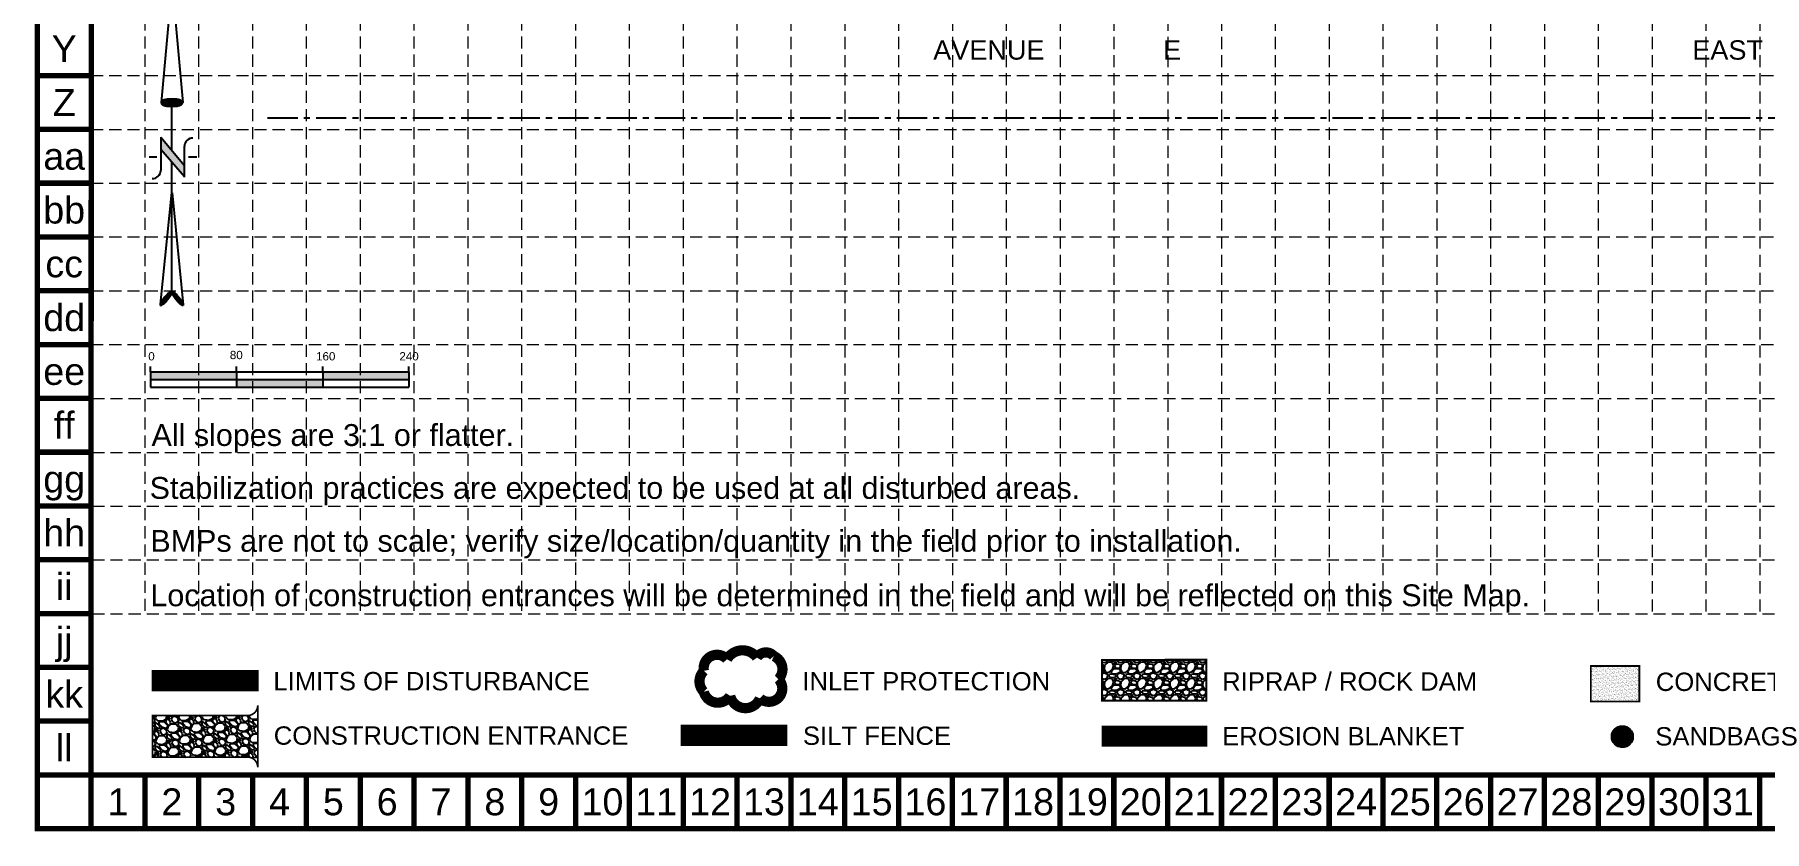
# Model space of a CAD drawing. Header units: inches. Extents: x 503 to 14758, y 2271 to 11188.
# Drawn here: x 503 to 7650, y 2271 to 5565 of the extents above; entities that cross this region are included whole.
import ezdxf
from ezdxf.enums import TextEntityAlignment as Align

# ---------------------------------------------------------------- set-up
doc = ezdxf.new("R2010")
doc.units = ezdxf.units.IN
doc.header["$LTSCALE"] = 100
doc.header["$MEASUREMENT"] = 0
for name, pattern in [('ACAD_ISO02W100', [15, 12, -3]), ('CENTER', [2, 1.25, -0.25, 0.25, -0.25]), ('HIDDEN', [0.375, 0.25, -0.125])]:
    doc.linetypes.add(name, pattern=pattern)
for name, color, linetype in [('BASE', 7, 'Continuous'), ('GRID', 254, 'HIDDEN'), ('LEGEND', 7, 'Continuous'), ('MISC', 7, 'Continuous'), ('NARROW', 7, 'Continuous'), ('TEXT', 7, 'Continuous')]:
    doc.layers.add(name, color=color, linetype=linetype)
doc.styles.add("L200'", font='ARIAL.TTF', dxfattribs={"height": 0.001969})
doc.styles.get("Standard").update_dxf_attribs({"font": 'ARIAL.TTF'})

# ---------------------------------------------------------------- blocks, each defined once
blk = doc.blocks.new('North Arrow')
at = {"layer": 'NARROW'}
for p, q in [((32.43, 3.06), (32.43, 4.63)), ((0, 0), (22.36, 2)), ((0, 0), (22.33, -2.02)), ((28.77, -2.09), (34.02, 2.32)), ((36.18, 2.33), (30.46, 2.33)), ((36.16, 2.32), (31.04, -2.09)), ((39.1, 0.01), (59.96, 2.11)), ((31.2, -0.05), (21.66, -0.05)), ((21.66, -0.05), (21.66, -0.05)), ((28.77, -2.09), (34.95, -2.09)), ((32.43, -4.26), (32.43, -2.8)), ((57.45, -0.05), (33.41, -0.05)), ((59.83, -2.14), (39.04, -0.01)), ((57.69, -0.03), (57.77, -0.01)), ((57.77, -0.05), (57.69, -0.03))]:
    blk.add_line(p, q, dxfattribs=at)
blk.add_lwpolyline([(22.36, -2.03), (22.59, -1.93, 0.091577), (22.87, -1.44, 0.048306), (23.03, -0.75), (23.07, -0.01), (23.01, 0.82, 0.048306), (22.87, 1.42, 0.091577), (22.59, 1.91), (22.36, 2.01), (22.14, 1.91, 0.091577), (21.86, 1.42, 0.048306), (21.72, 0.82), (21.66, -0.01), (21.72, -0.83, 0.048306), (21.86, -1.44, 0.091577), (22.14, -1.93)], format="xyb", close=True, dxfattribs=at)
for points in [[(57.46, -0.03), (57.44, 0.08, -0.066818), (57.67, 0.47, -0.03073), (58.01, 0.84), (58.52, 1.29), (59.07, 1.7, -0.03073), (59.5, 1.95, -0.066818), (59.93, 2.1), (60.04, 2.06)], [(60.04, 2.06), (60.05, 1.95, -0.066818), (59.82, 1.56, -0.03073), (59.43, 1.14), (58.97, 0.74), (58.42, 0.33, -0.03073), (57.99, 0.08, -0.036692), (57.76, -0.02)], [(57.46, -0.04), (57.44, -0.15, 0.066818), (57.67, -0.54, 0.03073), (58.01, -0.9), (58.52, -1.36), (59.07, -1.77, 0.03073), (59.5, -2.02, 0.066818), (59.93, -2.17), (60.04, -2.13)], [(60.04, -2.13), (60.05, -2.01, 0.066818), (59.82, -1.63, 0.03073), (59.43, -1.2), (58.97, -0.8), (58.42, -0.4, 0.03073), (57.99, -0.15, 0.036692), (57.76, -0.05)]]:
    blk.add_lwpolyline(points, format="xyb", dxfattribs=at)
for centre, start, end in [((30.46, 3.86), 178.8769, 270), ((34.95, -3.62), 358.8769, 90)]:
    blk.add_arc(centre, 1.53, start, end, dxfattribs=at)
for points in [[(23.03, -0.76), (21.67, -0.05), (23.07, -0.05), (21.72, 0.82)], [(23.07, -0.05), (21.72, 0.82), (23.02, 0.75), (21.85, 1.42)], [(23.02, 0.75), (21.85, 1.42), (22.87, 1.44), (22.14, 1.91)], [(22.87, 1.44), (22.14, 1.91), (22.59, 1.91), (22.36, 2)], [(31.05, -2.09), (36.15, 2.36), (28.75, -2.06), (34.01, 2.36)], [(57.44, 0.08), (57.7, -0.01), (57.5, 0.21), (57.77, -0.01)], [(57.45, -0.04), (57.69, -0.02), (57.44, 0.08), (57.7, -0.01)], [(57.5, 0.21), (57.77, -0.01), (57.6, 0.39), (57.94, 0.06)], [(57.6, 0.39), (57.94, 0.06), (57.68, 0.5), (58.07, 0.13)], [(57.68, 0.5), (58.07, 0.13), (57.84, 0.66), (58.29, 0.26)], [(57.84, 0.66), (58.29, 0.26), (58.03, 0.86), (58.52, 0.41)], [(58.03, 0.86), (58.52, 0.41), (58.26, 1.07), (58.73, 0.57)], [(58.26, 1.07), (58.73, 0.57), (58.52, 1.3), (59.05, 0.81)], [(58.52, 1.3), (59.05, 0.81), (58.7, 1.42), (59.26, 0.99)], [(59.26, 1), (58.69, 1.42), (59.45, 1.15), (59, 1.65)], [(59.45, 1.15), (59, 1.65), (59.62, 1.34), (59.28, 1.82)], [(59.62, 1.34), (59.28, 1.82), (59.81, 1.55), (59.49, 1.95)], [(59.81, 1.55), (59.49, 1.95), (59.93, 1.73), (59.69, 2.04)], [(59.93, 1.73), (59.69, 2.04), (60.05, 1.94), (59.93, 2.1)], [(60.05, 1.94), (59.93, 2.1), (60.04, 2.06)], [(22.87, -1.44), (21.72, -0.87), (23.03, -0.76), (21.67, -0.05)], [(22.58, -1.93), (21.86, -1.45), (22.87, -1.44), (21.72, -0.87)], [(22.36, -2.01), (22.14, -1.93), (22.58, -1.93), (21.86, -1.45)], [(57.44, -0.14), (57.69, -0.02), (57.45, -0.04), (57.69, -0.02)], [(57.46, -0.19), (57.7, -0.03), (57.44, -0.14), (57.69, -0.02)], [(57.53, -0.33), (57.76, -0.05), (57.46, -0.19), (57.7, -0.03)], [(57.63, -0.48), (57.9, -0.1), (57.53, -0.33), (57.76, -0.05)], [(57.78, -0.66), (58.09, -0.2), (57.63, -0.48), (57.9, -0.1)], [(57.97, -0.87), (58.34, -0.35), (57.78, -0.66), (58.09, -0.2)], [(58.24, -1.11), (58.61, -0.54), (57.97, -0.87), (58.34, -0.35)], [(58.61, -1.43), (58.93, -0.77), (58.24, -1.11), (58.61, -0.54)], [(58.91, -1.64), (59.2, -1), (58.61, -1.43), (58.93, -0.77)], [(59.12, -1.79), (59.57, -1.36), (58.92, -1.65), (59.2, -1.01)], [(59.35, -1.93), (59.81, -1.62), (59.12, -1.79), (59.57, -1.36)], [(59.54, -1.32), (59.41, -1.18), (59.21, -1.01)], [(59.58, -2.05), (59.93, -1.79), (59.35, -1.93), (59.81, -1.62)], [(59.78, -2.13), (60.05, -2.01), (59.58, -2.05), (59.93, -1.79)], [(59.92, -2.17), (60.04, -2.13), (59.78, -2.13), (60.05, -2.01)]]:
    blk.add_solid(points, dxfattribs=at)
blk = doc.blocks.new('A$C0CA6349E')
h = blk.add_hatch(color=7)
h.paths.add_polyline_path([(82.2, 7.2), (82.2, 14.4), (2.2, 14.4), (2.2, 7.2)])
h.paths.add_polyline_path([(82.2, 7.2), (82.2, 0), (162.2, 0), (162.2, 7.2)])
h.paths.add_polyline_path([(162.2, 14.4), (162.2, 7.2), (242.2, 7.2), (242.2, 14.4)])
at = {"color": 7}
for p, q in [((2.2, 14.4), (2.2, 19.2)), ((82.2, 14.4), (82.2, 19.2)), ((162.2, 14.4), (162.2, 19.2)), ((242.2, 14.4), (242.2, 19.2)), ((2.2, 14.4), (82.2, 14.4)), ((2.2, 14.4), (2.2, 0)), ((2.2, 7.2), (242.2, 7.2)), ((82.2, 14.4), (242.2, 14.4)), ((82.2, 14.4), (82.2, 0)), ((162.2, 14.4), (162.2, 0)), ((242.2, 14.4), (242.2, 0)), ((2.2, 0), (82.2, 0)), ((82.2, 0), (242.2, 0))]:
    blk.add_line(p, q, dxfattribs=at)
for s, p in [('0', (0.1, 24.9)), ('80', (75.9, 26.1)), ('160', (156, 24.9)), ('240', (233.4, 24.9))]:
    blk.add_text(s, height=7.68, dxfattribs=at).set_placement(p)
blk = doc.blocks.new('A$C135543F4')
at = {"layer": 'MISC', "ltscale": 9}
h = blk.add_hatch(dxfattribs=at)
h.set_pattern_fill('ANSI31', color=3, style=0)
h.set_pattern_definition([(45, (-7007.17086, -2616.1708), (-0.0883883476, 0.0883883476), [])])
edge = h.paths.add_edge_path()
edge.add_arc((43.8, 43.8), 43.8, 0, 360)
at = {"layer": 'MISC', "color": 3, "ltscale": 9}
blk.add_circle((43.8, 43.8), 43.8, dxfattribs=at)

msp = doc.modelspace()

# ---------------------------------------------------------------- hatches: boundary and pattern name
at = {"layer": 'BASE'}
h = msp.add_hatch(dxfattribs=at)
h.set_pattern_fill('AR-SAND', color=30, scale=5.865283, style=0)
h.set_pattern_definition([(37.5, (11895.664, 2368.091), (-0.369474, 11.301368), [0, -8.91523, 0, -9.970982, 0, -9.531086]), (7.5, (11895.664, 2368.091), (10.38024, 16.552687), [0, -4.809532, 0, -8.035438, 0, -3.079274]), (327.5, (11888.45, 2368.091), (18.265325, 0.033192), [0, -2.932642, 0, -10.55751, 0, -13.783416]), (317.5, (11888.45, 2368.091), (17.631785, 5.147816), [0, -1.466321, 0, -6.921034, 0, -7.918133])])
h.paths.add_polyline_path([(7133.2, 2808), (7133.2, 2954.6), (6932.4, 2954.6), (6932.4, 2808)])
at = {"layer": 'LEGEND', "linetype": 'ACAD_ISO02W100'}
h = msp.add_hatch(dxfattribs=at)
h.set_pattern_fill('GRAVEL', color=240, scale=67.765754, style=0)
h.set_pattern_definition([(228.0128, (91.528, -610.716), (-542.125915, -609.89188), [9.11693, -902.57805]), (184.9697, (85.429, -617.4926), (813.1891232, 67.7651652), [15.64494, -1548.849]), (132.5104, (69.843, -618.848), (677.6569143, -745.4238854), [11.03145, -1092.11507]), (267.2737, (43.4142, -635.7893), (67.7654845, 1355.3151066), [14.24694, -1410.44646]), (292.8337, (42.7365, -650.02), (-338.8294429, 813.1888088), [13.97025, -1383.05656]), (357.2737, (48.1578, -662.8956), (-1355.3151066, 67.7654845), [14.24694, -1410.44646]), (37.6942, (62.3886, -663.5733), (-880.9553041, -677.6568931), [18.84084, -1865.24216]), (72.2553, (77.297, -652.053), (474.3610097, 1490.8463399), [17.7877, -1760.98264]), (121.4296, (82.7183, -635.1117), (-542.1265926, 880.95447), [14.2952, -1415.22496]), (175.2364, (75.264, -622.914), (745.423362, -67.7651805), [16.32016, -799.6876]), (222.3974, (59.0003, -621.5585), (-813.1895501, -745.4227611), [21.1055, -2089.4469]), (138.8141, (110.502, -636.467), (-474.36048, 406.594344), [7.20357, -713.1562]), (171.4692, (105.081, -631.7234), (880.95469, -135.5320447), [13.70474, -1356.7728]), (225, (91.53, -629.69), (-8e-15, -67.76578), [9.5835, -86.2517]), (203.1986, (86.784, -621.5585), (338.828753, 135.531598), [5.1609, -510.9277]), (291.8014, (82.041, -623.591), (-67.765748, 203.297281), [7.2986, -357.6312]), (30.9638, (84.751, -630.368), (203.29713, 135.531677), [11.8542, -383.28467]), (161.5651, (94.916, -624.27), (135.53154, -67.765646), [8.57176, -205.7224]), (16.3895, (42.7365, -623.5915), (677.6576923, 203.296769), [12.0081, -1188.8041]), (70.3462, (54.2567, -620.203), (-271.0626953, -745.4234424), [10.0741, -997.33625]), (293.1986, (94.916, -610.716), (-135.531598, 338.828753), [10.32174, -505.76686]), (343.6105, (98.982, -620.203), (-677.6576923, 203.296769), [12.0081, -1188.8041]), (339.444, (42.7365, -665.606), (-338.828897, 135.531237), [11.5798, -567.41106]), (294.7751, (53.579, -669.672), (-338.8282424, 745.4235295), [9.70257, -960.5554]), (66.8014, (95.594, -678.482), (135.531598, 338.828753), [10.32174, -505.76686]), (17.354, (99.6598, -668.9945), (-880.9549431, -271.0626448), [11.35964, -1124.6014]), (69.444, (62.3886, -678.482), (-135.531237, -338.828897), [5.7899, -573.201]), (101.3099, (91.528, -678.482), (-67.765594, 271.063068), [3.4554, -342.0835]), (165.9638, (90.85, -675.093), (203.2973, -67.765623), [13.97025, -265.4351]), (186.009, (77.297, -671.705), (677.6575264, 67.765708), [12.94665, -1281.71626]), (303.6901, (84.751, -636.467), (-67.765845, 135.53148), [9.7733, -234.5596]), (353.1572, (90.1725, -644.5989), (1152.0177806, -135.5320506), [17.063, -1689.2351]), (60.9454, (107.114, -646.632), (-271.063019, -474.3603064), [6.9769, -690.71424]), (90, (110.5, -640.53), (-67.76575, 67.76575), [4.06595, -63.6998]), (120.2564, (75.9417, -669.672), (271.062671, -474.3604467), [9.4143, -932.01766]), (48.0128, (71.198, -661.5403), (542.125915, 609.89188), [18.23387, -893.4611]), (0, (83.396, -647.99), (67.76575, 67.76575), [17.6191, -50.14666]), (325.3048, (101.015, -647.987), (-677.6571543, 474.3608638), [10.7147, -1060.7559]), (254.0546, (109.825, -654.086), (-67.765747, -271.063026), [9.8668, -483.4753]), (207.646, (107.114, -663.5733), (-1287.5490482, -677.658066), [16.0649, -1590.4266]), (175.4261, (92.8832, -671.0275), (-880.9548441, 67.765402), [16.9956, -1682.56093])])
h.paths.add_polyline_path([(4913.3, 2811.6), (5344.5, 2810.9), (5344.5, 2980.3), (4913.3, 2979.6)])
at = {"layer": 'LEGEND'}
h = msp.add_hatch(dxfattribs=at)
h.set_pattern_fill('GRAVEL', color=4, scale=68.507611, angle=-43.93426, style=0)
h.set_pattern_definition([(184.078545, (-94767.569, -38862.6424), (-822.47384475, -63.75112861), [9.21674, -912.4589]), (141.0354448, (-94776.7623, -38863.298), (639.55035592, -521.05933463), [15.816215, -1565.80482]), (88.576145, (-94789.06, -38853.352), (-29.51348635, -1018.01113935), [11.152217, -1104.07085]), (223.339445, (-94820.1838, -38847.148), (999.99077951, 939.16391444), [14.402903, -1425.887135]), (248.899445, (-94830.659, -38857.033), (323.71889306, 829.68223827), [14.123187, -1398.197386]), (313.339445, (-94835.7434, -38870.2092), (-939.16391444, 999.99077951), [14.402903, -1425.887135]), (353.7599448, (-94825.8585, -38880.6845), (-1116.680710676, 124.57905227), [19.047103, -1885.66165]), (28.3210448, (-94806.9242, -38882.7547), (1391.06588262, 752.635823996), [17.982426, -1780.26077]), (77.495345, (-94791.0942, -38874.2237), (223.24723933, 1021.61533726), [14.45168, -1430.71795]), (131.302145, (-94787.965, -38860.115), (495.15072693, -572.19532796), [16.498825, -808.44208]), (178.4631448, (-94798.8549, -38847.7202), (-1114.878771584, 27.71133713), [21.33656, -2112.32086]), (94.879845, (-94771.8176, -38894.699), (-60.14721335, 628.73861037), [7.282428, -720.96341]), (127.534945, (-94772.437, -38887.4428), (546.2866621, -716.59644891), [13.854774, -1371.625887]), (181.065745, (-94780.88, -38876.456), (-47.532822, -49.334841), [9.688415, -87.19594]), (159.264345, (-94778.628, -38867.209), (341.7397927, -138.9943041), [5.217403, -516.52101]), (247.867145, (-94783.507, -38865.361), (93.263612, 195.5372936), [7.378475, -361.546314]), (347.029545, (-94786.287, -38872.196), (243.0701117, -43.9285521), [11.98397, -387.480624]), (117.630845, (-94774.609, -38874.886), (51.1369423, -144.4003814), [8.665596, -207.974515]), (332.455245, (-94812.1212, -38837.7924), (635.94644105, -327.32405459), [12.13955, -1201.8184]), (26.411945, (-94801.3576, -38843.406), (-720.20004537, -352.55218862), [10.18441, -1008.254462]), (249.264345, (-94765.102, -38865.019), (138.9943041, 341.7397927), [10.434737, -511.303677]), (299.676245, (-94768.7967, -38874.778), (-350.75029327, 623.33229049), [12.13955, -1201.8184]), (295.509745, (-94841.5915, -38868.38), (-151.60879704, 336.3335759), [11.70658, -573.62272]), (250.840845, (-94836.55, -38878.9453), (276.18729349, 780.34691614), [9.808783, -971.07093]), (22.867145, (-94812.142, -38914.829), (336.33373834, 151.60843946), [10.434737, -511.303677]), (333.419745, (-94802.527, -38910.7743), (-831.48380181, 420.58755218), [11.484, -1136.91285]), (25.509745, (-94836.316, -38891.538), (-336.3335759, -151.60879704), [5.85329, -579.47601]), (57.375645, (-94815.102, -38911.977), (140.796554, 244.8720348), [3.493203, -345.828407]), (122.029545, (-94813.218, -38909.035), (100.47179, -191.9331764), [14.123187, -268.340887]), (142.074745, (-94820.7087, -38897.062), (540.88102077, -425.993264), [13.08838, -1295.74768]), (259.755845, (-94790.565, -38876.636), (45.730701, 146.2025), [9.880305, -237.12738]), (309.2229448, (-94792.322, -38886.3591), (743.62601471, -906.727731826), [17.249805, -1707.72779]), (17.011145, (-94781.414, -38899.7224), (-530.06897073, -155.21257155), [7.05327, -698.275746]), (46.065745, (-94774.67, -38897.66), (-1.80202, 96.867633), [4.110457, -64.397154]), (76.322145, (-94820.2694, -38894.631), (-135.39071314, -535.47488642), [9.51735, -942.2208]), (4.078545, (-94818.019, -38885.3837), (822.47384475, 63.75112861), [18.43348, -903.24216]), (316.065745, (-94799.63, -38884.07), (96.867633, 1.80202), [17.81198, -50.69563]), (281.370545, (-94786.805, -38896.431), (-160.6179186, 820.672001), [10.832012, -1072.368406]), (210.120345, (-94784.6695, -38907.051), (-239.46605365, -149.8065082), [9.974845, -488.7681]), (163.7117448, (-94793.2975, -38912.056), (-1412.68991935, 409.774490756), [16.240757, -1607.837595]), (131.4918448, (-94808.8864, -38907.501), (-593.820204164, 667.26108438), [17.18164, -1700.980543])])
edge = h.paths.add_edge_path()
edge.add_line((1425.1, 2535.4), (1425.1, 2792.4))
edge.add_arc((1382.3, 2792.4), 42.8, -89.96094, 0, ccw=False)
edge.add_line((1382.3, 2749.6), (989.9, 2749.5))
edge.add_line((989.9, 2749.5), (989.9, 2578.1))
edge.add_line((989.9, 2578.1), (1382.3, 2578.3))
edge.add_arc((1382.3, 2535.4), 42.8, 0, 90.03906, ccw=False)

# ---------------------------------------------------------------- linework, layer by layer
at = {"layer": 'BASE', "const_width": 22.2}
for points in [[(514.3, 2281.9), (14747, 2281.9), (14747, 11177.3), (514.3, 11177.3)], [(736.2, 2504.2), (14525.2, 2503.9), (14524.9, 10955.1), (739, 10955.3)]]:
    msp.add_lwpolyline(points, close=True, dxfattribs=at)
for points in [[(736.7, 5395.3), (514.3, 5395.3)], [(736.7, 5172.9), (514.3, 5172.9)], [(736.7, 4950.5), (514.3, 4950.5)], [(736.7, 4728.2), (514.3, 4728.2)], [(736.7, 4505.8), (514.3, 4505.8)], [(736.7, 4283.4), (514.3, 4283.4)], [(736.7, 4061), (514.3, 4061)], [(736.7, 3838.6), (514.3, 3838.6)], [(736.7, 3616.2), (514.3, 3616.2)], [(736.7, 3393.8), (514.3, 3393.8)], [(736.7, 3171.5), (514.3, 3171.5)], [(736.7, 2949.1), (514.3, 2949.1)], [(736.7, 2726.7), (514.3, 2726.7)], [(736.7, 2504.3), (514.3, 2504.3)], [(736.7, 2281.9), (736.7, 2504.3)], [(959.1, 2281.9), (959.1, 2504.3)], [(1181.5, 2281.9), (1181.5, 2504.3)], [(1403.8, 2281.9), (1403.8, 2504.3)], [(1626.2, 2281.9), (1626.2, 2504.3)], [(1848.6, 2281.9), (1848.6, 2504.3)], [(2071, 2281.9), (2071, 2504.3)], [(2293.4, 2281.9), (2293.4, 2504.3)], [(2515.8, 2281.9), (2515.8, 2504.3)], [(2738.2, 2281.9), (2738.2, 2504.3)], [(2960.5, 2281.9), (2960.5, 2504.3)], [(3182.9, 2281.9), (3182.9, 2504.3)], [(3405.3, 2281.9), (3405.3, 2504.3)], [(3627.7, 2281.9), (3627.7, 2504.3)], [(3850.1, 2281.9), (3850.1, 2504.3)], [(4072.5, 2281.9), (4072.5, 2504.3)], [(4294.9, 2281.9), (4294.9, 2504.3)], [(4517.2, 2281.9), (4517.2, 2504.3)], [(4739.6, 2281.9), (4739.6, 2504.3)], [(4962, 2281.9), (4962, 2504.3)], [(5184.4, 2281.9), (5184.4, 2504.3)], [(5406.8, 2281.9), (5406.8, 2504.3)], [(5629.2, 2281.9), (5629.2, 2504.3)], [(5851.6, 2281.9), (5851.6, 2504.3)], [(6073.9, 2281.9), (6073.9, 2504.3)], [(6296.3, 2281.9), (6296.3, 2504.3)], [(6518.7, 2281.9), (6518.7, 2504.3)], [(6741.1, 2281.9), (6741.1, 2504.3)], [(6963.5, 2281.9), (6963.5, 2504.3)], [(7185.9, 2281.9), (7185.9, 2504.3)], [(7408.3, 2281.9), (7408.3, 2504.3)], [(7630.6, 2281.9), (7630.6, 2504.3)]]:
    msp.add_lwpolyline(points, dxfattribs=at)
at = {"layer": 'BASE', "color": 30, "const_width": 7.33}
msp.add_lwpolyline([(6932.4, 2808), (7133.2, 2808), (7133.2, 2954.6), (6932.4, 2954.6)], close=True, dxfattribs=at)
at = {"layer": 'GRID', "color": 252, "linetype": 'HIDDEN', "lineweight": 0, "ltscale": 2}
for p, q in [((958.3, 10957.1), (958.3, 3170.5)), ((1180.7, 10957.1), (1180.7, 3170.5)), ((1403.1, 10957.1), (1403.1, 3170.5)), ((1625.5, 10957.1), (1625.5, 3170.5)), ((1847.9, 10957.1), (1847.9, 3170.5)), ((2070.3, 10957.1), (2070.3, 3170.5)), ((2292.6, 10957.1), (2292.6, 3170.5)), ((2515, 10957.1), (2515, 3170.5)), ((2737.4, 10957.1), (2737.4, 3170.5)), ((2959.8, 10957.1), (2959.8, 3170.5)), ((3182.2, 10957.1), (3182.2, 3170.5)), ((3404.6, 10957.1), (3404.6, 3170.5)), ((3627.7, 10955), (3627.7, 3170.5)), ((3850.1, 10955), (3850.1, 3170.5)), ((4072.5, 10955), (4072.5, 3170.5)), ((4294.9, 10955), (4294.9, 3170.5)), ((4517.2, 10955), (4517.2, 3170.5)), ((4739.6, 10955), (4739.6, 3170.5)), ((4962, 10955), (4962, 3170.5)), ((5184.4, 10955), (5184.4, 3170.5)), ((5406.8, 10955), (5406.8, 3170.5)), ((5629.2, 10955), (5629.2, 3170.5)), ((5851.6, 10955), (5851.6, 3170.5)), ((6073.9, 10955), (6073.9, 3170.5)), ((6296.3, 10955), (6296.3, 3170.5)), ((6518.7, 10955), (6518.7, 3170.5)), ((6741.1, 10955), (6741.1, 3170.5)), ((6963.5, 10955), (6963.5, 3170.5)), ((7185.9, 10955), (7185.9, 3170.5)), ((7408.3, 10955), (7408.3, 3170.5)), ((7630.6, 10955), (7630.6, 3170.5)), ((736.7, 5395.3), (14524.6, 5395.3)), ((736.7, 5172.9), (14524.6, 5172.9)), ((736.7, 4950.5), (14524.6, 4950.5)), ((736.7, 4728.2), (14524.6, 4728.2)), ((736.7, 4505.8), (14524.6, 4505.8)), ((736.7, 4283.4), (14524.6, 4283.4)), ((741.7, 4060), (14529.6, 4060)), ((741.7, 3837.6), (14529.6, 3837.6)), ((741.7, 3615.2), (14529.6, 3615.2)), ((741.7, 3392.9), (14529.6, 3392.9)), ((741.7, 3170.5), (14529.6, 3170.5))]:
    msp.add_line(p, q, dxfattribs=at)
at = {"layer": 'LEGEND', "color": 170, "ltscale": 100, "const_width": 42.2}
msp.add_lwpolyline([(3363.9, 2982.6, 0.520567), (3363.9, 2982.6, 0.765195), (3268.5, 2934.6, 0.417879), (3267.9, 2848.2, 0.6649), (3376.9, 2831.5, 0.744833), (3499.9, 2821.2, 0.975642), (3576.5, 2900.3, 0.520567), (3557.4, 2995.6, 0.520567), (3487.5, 2989.3, 0.540264), (3363.9, 2982.6)], format="xyb", close=True, dxfattribs=at)
at = {"layer": 'LEGEND', "color": 1, "linetype": 'HIDDEN', "ltscale": 4.5, "const_width": 88.1}
msp.add_lwpolyline([(986.6, 2893.6), (1428.5, 2893.6)], dxfattribs=at)
at = {"layer": 'LEGEND', "color": 240, "const_width": 8.47}
msp.add_lwpolyline([(4913.3, 2811.6), (5344.5, 2810.9), (5344.5, 2980.3), (4913.3, 2979.6)], close=True, dxfattribs=at)
at = {"layer": 'LEGEND', "color": 4, "const_width": 6.85}
msp.add_lwpolyline([(1425.1, 2535.4), (1425.1, 2792.4, -0.414014), (1382.3, 2749.6), (989.9, 2749.5), (989.9, 2578.1), (1382.3, 2578.3, -0.414413)], format="xyb", close=True, dxfattribs=at)
at = {"layer": 'LEGEND', "color": 200, "const_width": 88.1}
msp.add_lwpolyline([(3171.8, 2668.6), (3613.7, 2668.6)], dxfattribs=at)
at = {"layer": 'LEGEND', "color": 84, "const_width": 88.1}
msp.add_lwpolyline([(4911.1, 2664.6), (5348.9, 2664.6)], dxfattribs=at)
at = {"layer": 'MISC', "linetype": 'CENTER'}
msp.add_line((1466, 5221), (13658, 5221), dxfattribs=at)

# ---------------------------------------------------------------- block references
at = {"layer": 'BASE', "xscale": 22.23854999999867, "yscale": 22.23854999999867, "zscale": 22.23854999999872, "rotation": 270}
msp.add_blockref('North Arrow', (1070.7, 5780.6), dxfattribs=at)
at = {"layer": 'MISC', "color": 3, "ltscale": 9}
msp.add_blockref('A$C135543F4', (7019, 2619), dxfattribs=at)
at = {"layer": 'NARROW', "ltscale": 500, "xscale": 4.447709999999745, "yscale": 4.447709999999915, "zscale": 4.447709999999745}
msp.add_blockref('A$C0CA6349E', (972.4, 4107.1), dxfattribs=at)

# ---------------------------------------------------------------- texts
at = {"layer": 'BASE'}
for s, height, p in [('Y', 111.2, (625.5, 5506.5)), ('Z', 111.2, (625.5, 5284.1)), ('aa', 111.19, (625.5, 5061.7)), ('bb', 111.19, (625.5, 4839.4)), ('cc', 111.19, (625.5, 4617)), ('dd', 111.19, (625.5, 4394.6)), ('ee', 111.19, (625.5, 4172.2)), ('ff', 111.19, (625.5, 3949.8)), ('gg', 111.19, (625.5, 3727.4)), ('hh', 111.19, (625.5, 3505)), ('ii', 111.19, (625.5, 3282.7)), ('jj', 111.19, (625.5, 3060.3)), ('kk', 111.19, (625.5, 2837.9)), ('ll', 111.19, (625.5, 2615.5)), ('1', 111.2, (847.9, 2393.1)), ('2', 111.2, (1070.3, 2393.1)), ('3', 111.2, (1292.7, 2393.1)), ('4', 111.2, (1515, 2393.1)), ('5', 111.2, (1737.4, 2393.1)), ('6', 111.2, (1959.8, 2393.1)), ('7', 111.2, (2182.2, 2393.1)), ('8', 111.2, (2404.6, 2393.1)), ('9', 111.2, (2627, 2393.1)), ('10', 111.19, (2849.4, 2393.1)), ('11', 111.19, (3071.7, 2393.1)), ('12', 111.19, (3294.1, 2393.1)), ('13', 111.19, (3516.5, 2393.1)), ('14', 111.19, (3738.9, 2393.1)), ('15', 111.19, (3961.3, 2393.1)), ('16', 111.19, (4183.7, 2393.1)), ('17', 111.19, (4406.1, 2393.1)), ('18', 111.19, (4628.4, 2393.1)), ('19', 111.19, (4850.8, 2393.1)), ('20', 111.19, (5073.2, 2393.1)), ('21', 111.19, (5295.6, 2393.1)), ('22', 111.19, (5518, 2393.1)), ('23', 111.19, (5740.4, 2393.1)), ('24', 111.19, (5962.8, 2393.1)), ('25', 111.19, (6185.1, 2393.1)), ('26', 111.19, (6407.5, 2393.1)), ('27', 111.19, (6629.9, 2393.1)), ('28', 111.19, (6852.3, 2393.1)), ('29', 111.19, (7074.7, 2393.1)), ('30', 111.19, (7297.1, 2393.1)), ('31', 111.19, (7519.4, 2393.1))]:
    msp.add_text(s, height=height, dxfattribs=at).set_placement(p, align=Align.MIDDLE_CENTER)
at = {"layer": 'BASE', "color": 7, "style": "L200'"}
for s, height, p in [('All slopes are 3:1 or flatter.', 90.187, (986.1, 3864.3)), ('Stabilization practices are expected to be used at all disturbed areas.', 90.187, (978.4, 3645.6)), ('BMPs are not to scale; verify size/location/quantity in the field prior to installation.', 90.187, (981.4, 3426.6)), ('Location of construction entrances will be determined in the field and will be reflected on this Site Map.', 90.1872, (981.5, 3201.7))]:
    msp.add_text(s, height=height, dxfattribs=at).set_placement(p)
at = {"layer": 'LEGEND', "style": "L200'"}
for s, height, p in [('LIMITS OF DISTURBANCE', 75.831, (1489.7, 2854.1)), ('INLET PROTECTION', 75.831, (3675.2, 2853.6)), ('RIPRAP / ROCK DAM', 75.831, (5409.6, 2853.1)), ('CONCRETE WASHOUT', 75.831, (7201, 2851.4)), ('CONSTRUCTION ENTRANCE', 75.831, (1491.2, 2629.2)), ('SILT FENCE', 75.83, (3677.6, 2628.6)), ('EROSION BLANKET ', 75.831, (5409.4, 2626.4)), ('SANDBAGS', 75.83, (7199, 2626))]:
    msp.add_text(s, height=height, dxfattribs=at).set_placement(p)
at = {"layer": 'TEXT'}
for s, p in [('AVENUE', (4216, 5461)), ('E', (5165, 5461)), ('EAST', (7352, 5461))]:
    msp.add_text(s, height=80, rotation=0.04444, dxfattribs=at).set_placement(p)

doc.saveas('drawing.dxf')
